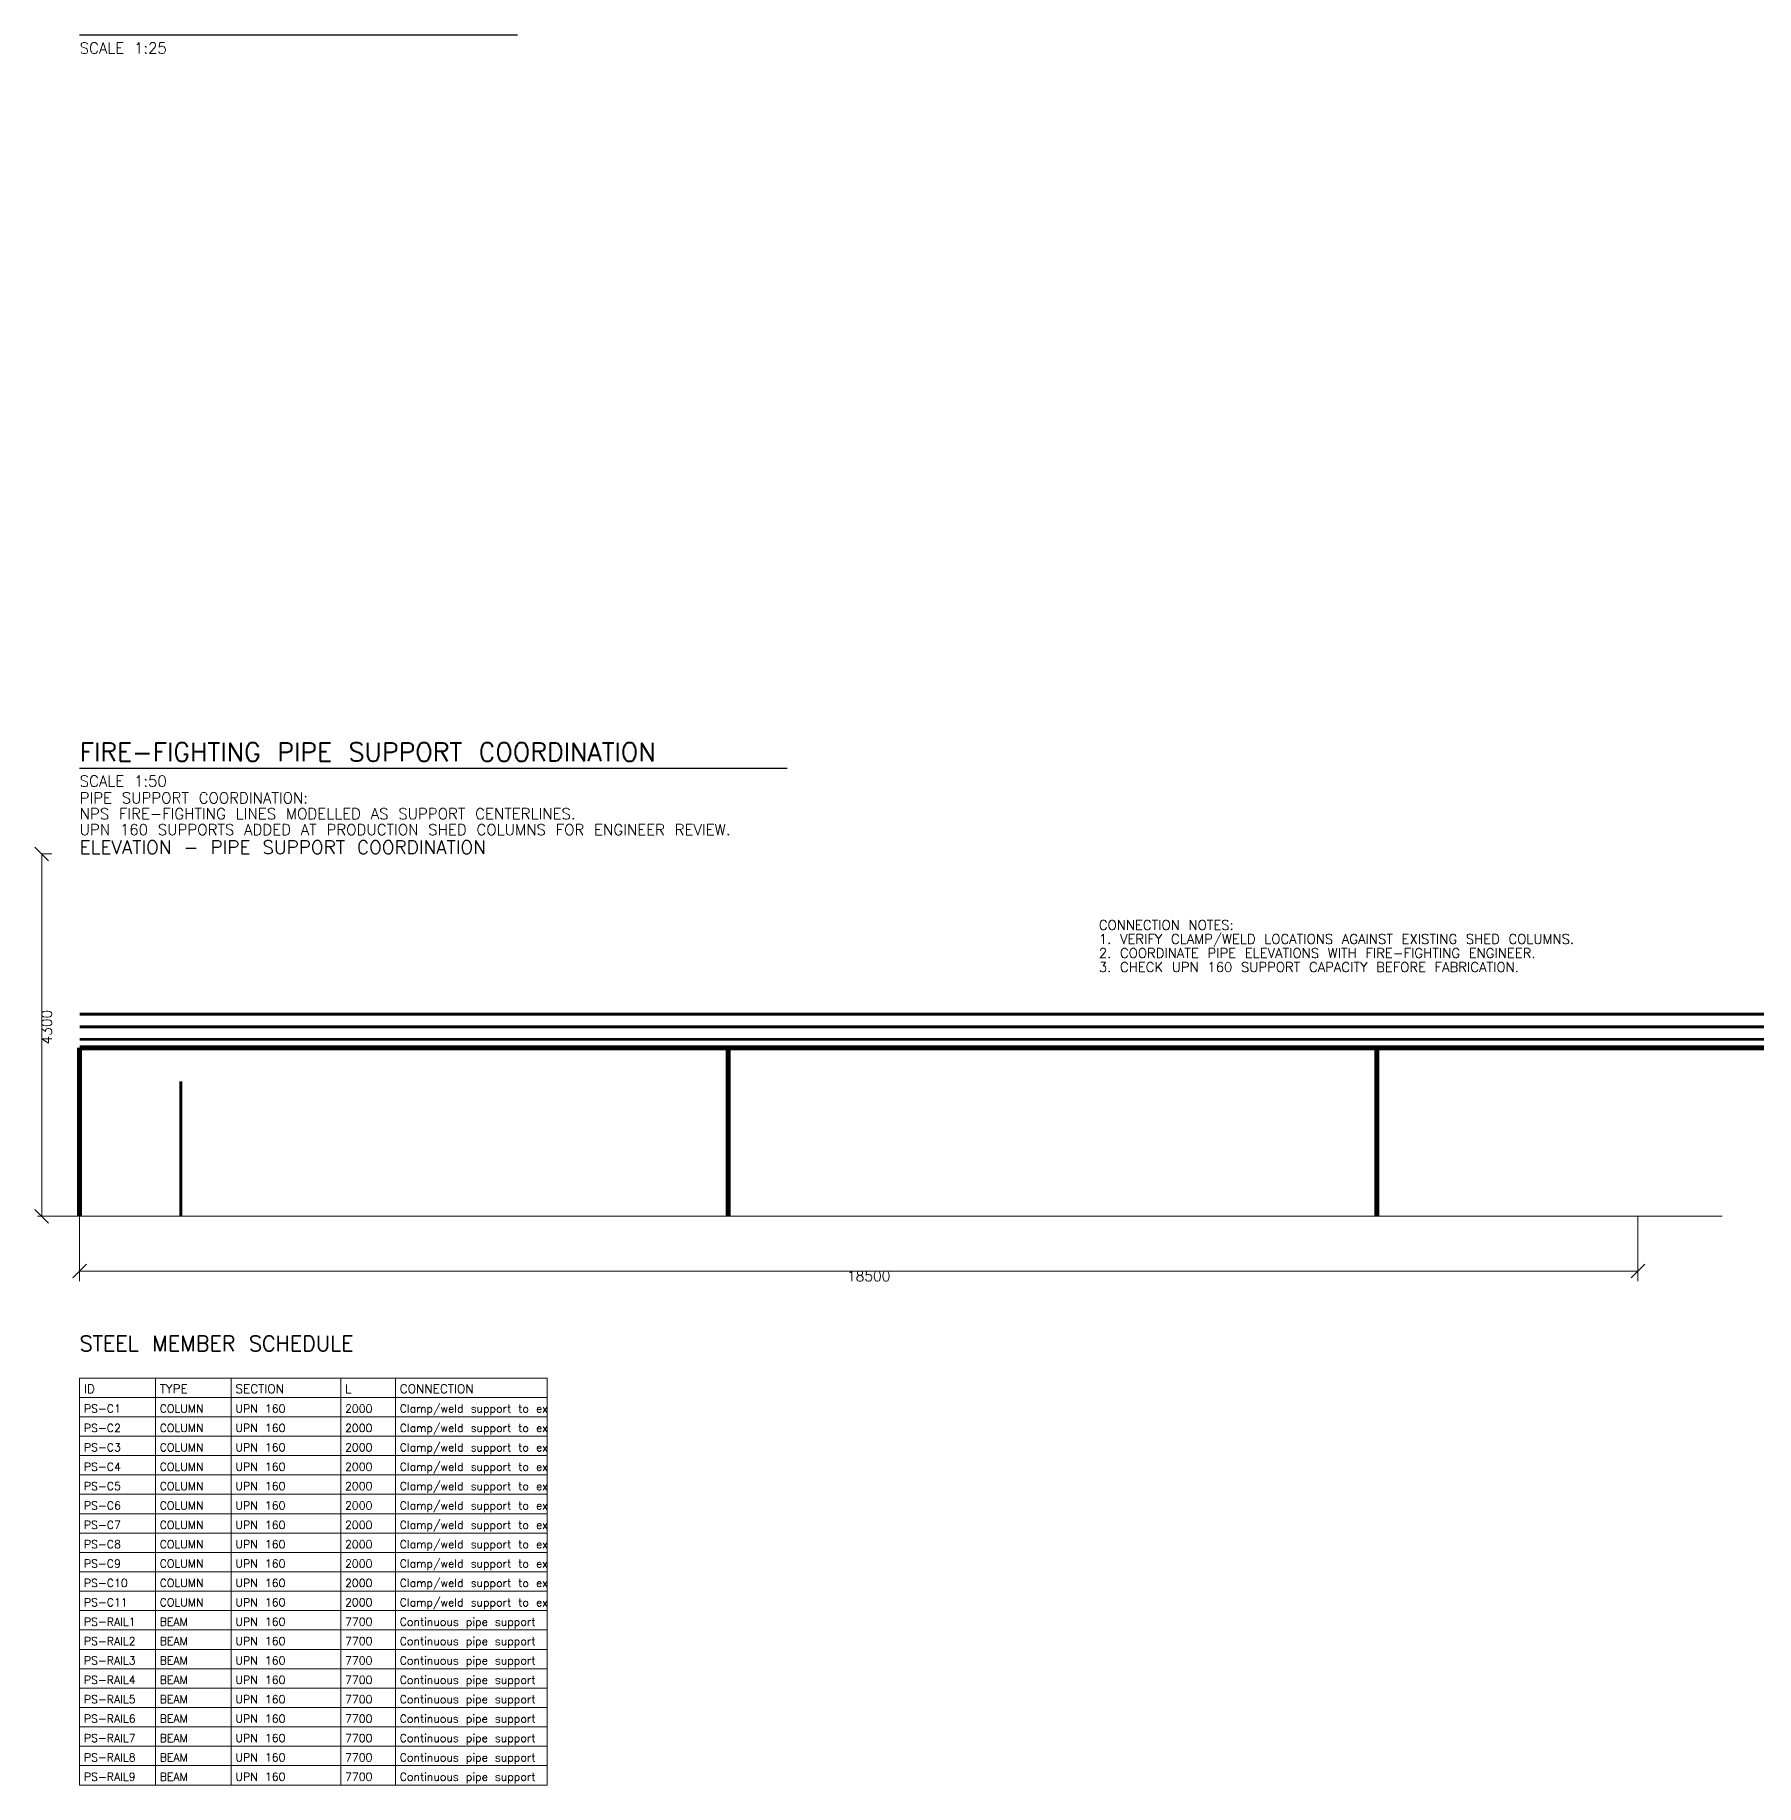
# Model space of a CAD drawing. Header units: millimetres. Extents: x -700 to 169160, y -35650 to 6360.
# Drawn here: x -530 to 19901, y -35650 to -14880 of the extents above; entities that cross this region are included whole.
import ezdxf

# ---------------------------------------------------------------- set-up
doc = ezdxf.new("R2010")
doc.units = ezdxf.units.MM
for name, color, linetype, lineweight in [('SAI-A-DIMS', 6, 'Continuous', 13), ('SAI-A-TEXT', 4, 'Continuous', 13), ('SAI-A-TITLE', 6, 'Continuous', 30), ('SAI-S-STEEL', 5, 'Continuous', 35), ('SAI-SCHEDULE', 4, 'Continuous', 13)]:
    doc.layers.add(name, color=color, linetype=linetype, lineweight=lineweight)
doc.styles.add('SAI-STANDARD', font='txt.shx')

msp = doc.modelspace()

# ---------------------------------------------------------------- linework, layer by layer
at = {"layer": 'SAI-A-DIMS'}
for p, q in [((-530, -24520), (-370, -24680)), ((-450, -28900), (-450, -24600)), ((-450, -24600), (-330, -24600)), ((-530, -28820), (-370, -28980)), ((-450, -28900), (-330, -28900)), ((0, -28900), (0, -29670)), ((18500, -28900), (18500, -29670)), ((-80, -29630), (80, -29470)), ((18420, -29630), (18580, -29470)), ((0, -29550), (18500, -29550))]:
    msp.add_line(p, q, dxfattribs=at)
at = {"layer": 'SAI-A-TEXT'}
msp.add_line((-500, -28900), (19500, -28900), dxfattribs=at)
at = {"layer": 'SAI-A-TITLE'}
for p, q in [((0, -14880), (5200, -14880)), ((0, -23580), (8400, -23580))]:
    msp.add_line(p, q, dxfattribs=at)
at = {"layer": 'SAI-S-STEEL'}
for points, const_width in [([(0, -26500), (77000, -26500)], 35), ([(0, -26650), (77000, -26650)], 35), ([(0, -26800), (77000, -26800)], 35), ([(0, -28900), (0, -26900)], 60), ([(0, -26900), (7700, -26900)], 60), ([(7700, -28900), (7700, -26900)], 60), ([(7700, -26900), (15400, -26900)], 60), ([(15400, -28900), (15400, -26900)], 60), ([(15400, -26900), (23100, -26900)], 60), ([(1200, -28900), (1200, -27300)], 35)]:
    msp.add_lwpolyline(points, dxfattribs=dict(at, const_width=const_width))
at = {"layer": 'SAI-SCHEDULE'}
for p, q in [((0, -30820), (0, -35650)), ((900, -30820), (900, -35650)), ((1800, -30820), (1800, -35650)), ((3100, -30820), (3100, -35650)), ((3750, -30820), (3750, -35650)), ((5550, -30820), (5550, -35650)), ((0, -31050), (5550, -31050)), ((0, -31280), (5550, -31280)), ((0, -31510), (5550, -31510)), ((0, -31740), (5550, -31740)), ((0, -31970), (5550, -31970)), ((0, -32200), (5550, -32200)), ((0, -32430), (5550, -32430)), ((0, -32660), (5550, -32660)), ((0, -32890), (5550, -32890)), ((0, -33120), (5550, -33120)), ((0, -33350), (5550, -33350)), ((0, -33580), (5550, -33580)), ((0, -33810), (5550, -33810)), ((0, -34040), (5550, -34040)), ((0, -34270), (5550, -34270)), ((0, -34500), (5550, -34500)), ((0, -34730), (5550, -34730)), ((0, -34960), (5550, -34960)), ((0, -35190), (5550, -35190)), ((0, -35420), (5550, -35420)), ((0, -35650), (5550, -35650))]:
    msp.add_line(p, q, dxfattribs=at)
msp.add_lwpolyline([(0, -30820), (5550, -30820), (5550, -31050), (0, -31050), (0, -30820)], dxfattribs=at)

# ---------------------------------------------------------------- texts
at = {"layer": 'SAI-A-DIMS', "style": 'SAI-STANDARD'}
msp.add_text('4300', height=120, rotation=90, dxfattribs=at).set_placement((-330, -26862))
msp.add_text('18500', height=120, dxfattribs=at).set_placement((9110, -29670))
at = {"layer": 'SAI-A-TEXT', "style": 'SAI-STANDARD'}
for s, height, p in [('SCALE 1:25', 130, (0, -15100)), ('SCALE 1:50', 130, (0, -23800)), ('PIPE SUPPORT COORDINATION:', 130, (0, -24000)), ('NPS FIRE-FIGHTING LINES MODELLED AS SUPPORT CENTERLINES.', 130, (0, -24188)), ('UPN 160 SUPPORTS ADDED AT PRODUCTION SHED COLUMNS FOR ENGINEER REVIEW.', 130, (0, -24377)), ('CONNECTION NOTES:', 115, (12100, -25500)), ('1. VERIFY CLAMP/WELD LOCATIONS AGAINST EXISTING SHED COLUMNS.', 115, (12100, -25667)), ('2. COORDINATE PIPE ELEVATIONS WITH FIRE-FIGHTING ENGINEER.', 115, (12100, -25834)), ('3. CHECK UPN 160 SUPPORT CAPACITY BEFORE FABRICATION.', 115, (12100, -26000))]:
    msp.add_text(s, height=height, dxfattribs=at).set_placement(p)
at = {"layer": 'SAI-A-TITLE', "style": 'SAI-STANDARD'}
for s, height, p in [('FIRE-FIGHTING PIPE SUPPORT COORDINATION', 220, (0, -23500)), ('ELEVATION - PIPE SUPPORT COORDINATION', 160, (0, -24600)), ('STEEL MEMBER SCHEDULE', 180, (0, -30500))]:
    msp.add_text(s, height=height, dxfattribs=at).set_placement(p)
at = {"layer": 'SAI-SCHEDULE', "style": 'SAI-STANDARD'}
for s, height, p in [('ID', 105, (50, -31000)), ('TYPE', 105, (950, -31000)), ('SECTION', 105, (1850, -31000)), ('L', 105, (3150, -31000)), ('CONNECTION', 105, (3800, -31000)), ('PS-C1', 95, (50, -31230)), ('COLUMN', 95, (950, -31230)), ('UPN 160', 95, (1850, -31230)), ('2000', 95, (3150, -31230)), ('Clamp/weld support to ex', 95, (3800, -31230)), ('Clamp/weld support to ex', 95, (3800, -31460)), ('PS-C2', 95, (50, -31460)), ('COLUMN', 95, (950, -31460)), ('UPN 160', 95, (1850, -31460)), ('2000', 95, (3150, -31460)), ('PS-C3', 95, (50, -31690)), ('COLUMN', 95, (950, -31690)), ('UPN 160', 95, (1850, -31690)), ('2000', 95, (3150, -31690)), ('Clamp/weld support to ex', 95, (3800, -31690)), ('PS-C4', 95, (50, -31920)), ('COLUMN', 95, (950, -31920)), ('UPN 160', 95, (1850, -31920)), ('2000', 95, (3150, -31920)), ('Clamp/weld support to ex', 95, (3800, -31920)), ('PS-C5', 95, (50, -32150)), ('COLUMN', 95, (950, -32150)), ('UPN 160', 95, (1850, -32150)), ('2000', 95, (3150, -32150)), ('Clamp/weld support to ex', 95, (3800, -32150)), ('PS-C6', 95, (50, -32380)), ('COLUMN', 95, (950, -32380)), ('UPN 160', 95, (1850, -32380)), ('2000', 95, (3150, -32380)), ('Clamp/weld support to ex', 95, (3800, -32380)), ('PS-C7', 95, (50, -32610)), ('COLUMN', 95, (950, -32610)), ('UPN 160', 95, (1850, -32610)), ('2000', 95, (3150, -32610)), ('Clamp/weld support to ex', 95, (3800, -32610)), ('PS-C8', 95, (50, -32840)), ('COLUMN', 95, (950, -32840)), ('UPN 160', 95, (1850, -32840)), ('2000', 95, (3150, -32840)), ('Clamp/weld support to ex', 95, (3800, -32840)), ('PS-C9', 95, (50, -33070)), ('COLUMN', 95, (950, -33070)), ('UPN 160', 95, (1850, -33070)), ('2000', 95, (3150, -33070)), ('Clamp/weld support to ex', 95, (3800, -33070)), ('PS-C10', 95, (50, -33300)), ('COLUMN', 95, (950, -33300)), ('UPN 160', 95, (1850, -33300)), ('2000', 95, (3150, -33300)), ('Clamp/weld support to ex', 95, (3800, -33300)), ('PS-C11', 95, (50, -33530)), ('COLUMN', 95, (950, -33530)), ('UPN 160', 95, (1850, -33530)), ('2000', 95, (3150, -33530)), ('Clamp/weld support to ex', 95, (3800, -33530)), ('PS-RAIL1', 95, (50, -33760)), ('BEAM', 95, (950, -33760)), ('UPN 160', 95, (1850, -33760)), ('7700', 95, (3150, -33760)), ('Continuous pipe support ', 95, (3800, -33760)), ('PS-RAIL2', 95, (50, -33990)), ('BEAM', 95, (950, -33990)), ('UPN 160', 95, (1850, -33990)), ('7700', 95, (3150, -33990)), ('Continuous pipe support ', 95, (3800, -33990)), ('PS-RAIL3', 95, (50, -34220)), ('BEAM', 95, (950, -34220)), ('UPN 160', 95, (1850, -34220)), ('7700', 95, (3150, -34220)), ('Continuous pipe support ', 95, (3800, -34220)), ('PS-RAIL4', 95, (50, -34450)), ('BEAM', 95, (950, -34450)), ('UPN 160', 95, (1850, -34450)), ('7700', 95, (3150, -34450)), ('Continuous pipe support ', 95, (3800, -34450)), ('PS-RAIL5', 95, (50, -34680)), ('BEAM', 95, (950, -34680)), ('UPN 160', 95, (1850, -34680)), ('7700', 95, (3150, -34680)), ('Continuous pipe support ', 95, (3800, -34680)), ('PS-RAIL6', 95, (50, -34910)), ('BEAM', 95, (950, -34910)), ('UPN 160', 95, (1850, -34910)), ('7700', 95, (3150, -34910)), ('Continuous pipe support ', 95, (3800, -34910)), ('PS-RAIL7', 95, (50, -35140)), ('BEAM', 95, (950, -35140)), ('UPN 160', 95, (1850, -35140)), ('7700', 95, (3150, -35140)), ('Continuous pipe support ', 95, (3800, -35140)), ('PS-RAIL8', 95, (50, -35370)), ('BEAM', 95, (950, -35370)), ('UPN 160', 95, (1850, -35370)), ('7700', 95, (3150, -35370)), ('Continuous pipe support ', 95, (3800, -35370)), ('PS-RAIL9', 95, (50, -35600)), ('BEAM', 95, (950, -35600)), ('UPN 160', 95, (1850, -35600)), ('7700', 95, (3150, -35600)), ('Continuous pipe support ', 95, (3800, -35600))]:
    msp.add_text(s, height=height, dxfattribs=at).set_placement(p)

doc.saveas('drawing.dxf')
